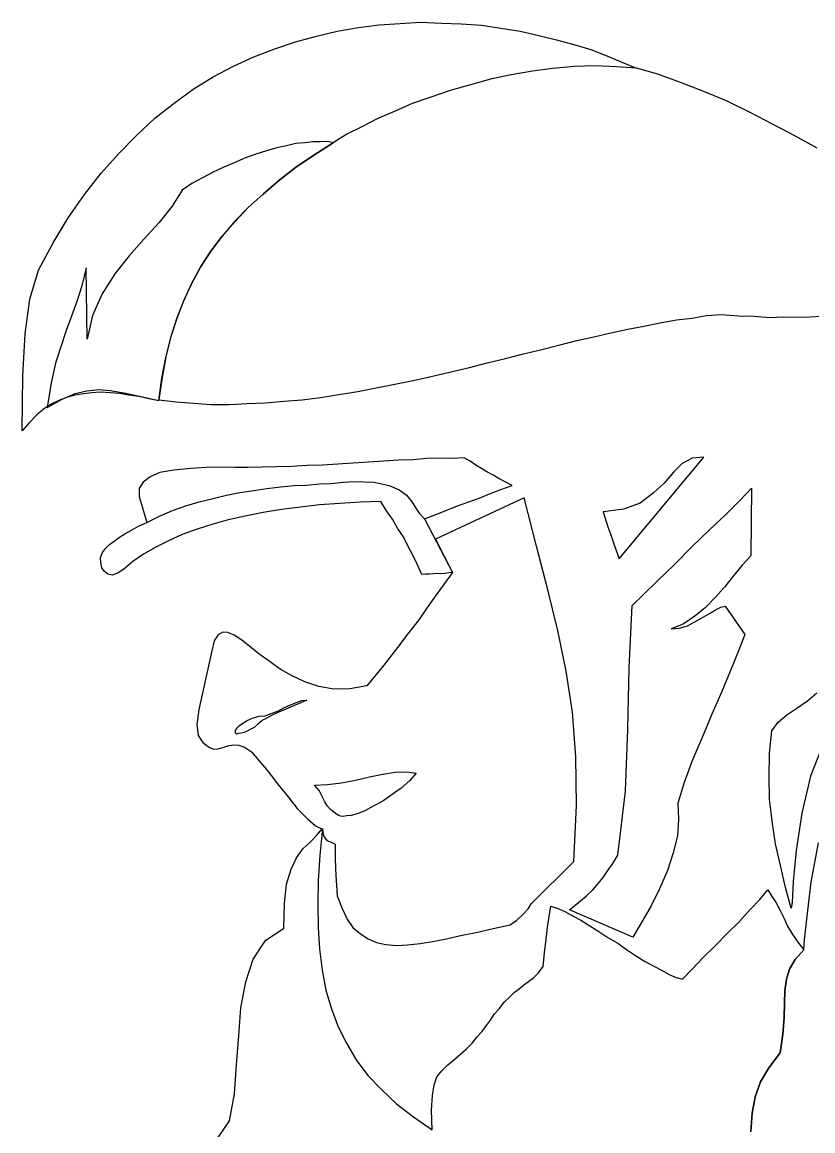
# Model space of a CAD drawing. Header units: millimetres. Extents: x 0 to 35, y -2 to 2.
# Drawn here: x 27.0711 to 27.3513, y 1.2494 to 1.6423 of the extents above; entities that cross this region are included whole.
import ezdxf

# ---------------------------------------------------------------- set-up
doc = ezdxf.new("R2010")
doc.units = ezdxf.units.MM
doc.layers.add('45-Biciklisti', color=7, linetype='Continuous')

# ---------------------------------------------------------------- blocks, each defined once
blk = doc.blocks.new('Cyclist 10 - Side view')
at = {"linetype": 'Continuous'}
for p, q in [((-0.79496, 1.6418), (-0.78772, 1.64227)), ((-0.78772, 1.64227), (-0.78027, 1.64197)), ((-0.82465, 1.63734), (-0.8173, 1.63911)), ((-0.8173, 1.63911), (-0.80975, 1.64034)), ((-0.80975, 1.64034), (-0.80246, 1.64133)), ((-0.80246, 1.64133), (-0.79496, 1.6418)), ((-0.78027, 1.64197), (-0.77334, 1.6417)), ((-0.77334, 1.6417), (-0.76617, 1.64116)), ((-0.76617, 1.64116), (-0.75929, 1.64013)), ((-0.75929, 1.64013), (-0.75242, 1.6391)), ((-0.75242, 1.6391), (-0.74585, 1.63757)), ((-0.83942, 1.63279), (-0.83201, 1.63532)), ((-0.83201, 1.63532), (-0.82465, 1.63734)), ((-0.74585, 1.63757), (-0.73952, 1.63606)), ((-0.73952, 1.63606), (-0.73347, 1.63431)), ((-0.84683, 1.63001), (-0.83942, 1.63279)), ((-0.73347, 1.63431), (-0.72743, 1.63257)), ((-0.72743, 1.63257), (-0.72167, 1.63033)), ((-0.86128, 1.62286), (-0.85403, 1.62669)), ((-0.85403, 1.62669), (-0.84683, 1.63001)), ((-0.73328, 1.62658), (-0.7408, 1.62586)), ((-0.73328, 1.62658), (-0.7408, 1.62586)), ((-0.7258, 1.62678), (-0.73328, 1.62658)), ((-0.7258, 1.62678), (-0.73328, 1.62658)), ((-0.71835, 1.62648), (-0.7258, 1.62678)), ((-0.71835, 1.62648), (-0.7258, 1.62678)), ((-0.72167, 1.63033), (-0.71643, 1.62813)), ((-0.71119, 1.62594), (-0.71835, 1.62648)), ((-0.71119, 1.62594), (-0.71835, 1.62648)), ((-0.71643, 1.62813), (-0.71119, 1.62594)), ((-0.8683, 1.6185), (-0.86128, 1.62286)), ((-0.75565, 1.62364), (-0.76298, 1.62212)), ((-0.75565, 1.62364), (-0.76298, 1.62212)), ((-0.7481, 1.62486), (-0.75565, 1.62364)), ((-0.7481, 1.62486), (-0.75565, 1.62364)), ((-0.7408, 1.62586), (-0.7481, 1.62486)), ((-0.7408, 1.62586), (-0.7481, 1.62486)), ((-0.70363, 1.62382), (-0.71119, 1.62594)), ((-0.69561, 1.6209), (-0.70363, 1.62382)), ((-0.77008, 1.62009), (-0.77719, 1.61805)), ((-0.77008, 1.62009), (-0.77719, 1.61805)), ((-0.76298, 1.62212), (-0.77008, 1.62009)), ((-0.76298, 1.62212), (-0.77008, 1.62009)), ((-0.68735, 1.6177), (-0.69561, 1.6209)), ((-0.87511, 1.6136), (-0.8683, 1.6185)), ((-0.78406, 1.61574), (-0.79067, 1.6134)), ((-0.78406, 1.61574), (-0.79067, 1.6134)), ((-0.77719, 1.61805), (-0.78406, 1.61574)), ((-0.77719, 1.61805), (-0.78406, 1.61574)), ((-0.67911, 1.61425), (-0.68735, 1.6177)), ((-0.88196, 1.6082), (-0.87511, 1.6136)), ((-0.79679, 1.61077), (-0.80291, 1.60815)), ((-0.79679, 1.61077), (-0.80291, 1.60815)), ((-0.79067, 1.6134), (-0.79679, 1.61077)), ((-0.79067, 1.6134), (-0.79679, 1.61077)), ((-0.67092, 1.61027), (-0.67911, 1.61425)), ((-0.88833, 1.60224), (-0.88196, 1.6082)), ((-0.80291, 1.60815), (-0.80853, 1.60523)), ((-0.80291, 1.60815), (-0.80853, 1.60523)), ((-0.66273, 1.60606), (-0.67092, 1.61027)), ((-0.80853, 1.60523), (-0.81389, 1.60254)), ((-0.80853, 1.60523), (-0.81389, 1.60254)), ((-0.65481, 1.60185), (-0.66273, 1.60606)), ((-0.89474, 1.59577), (-0.88833, 1.60224)), ((-0.83191, 1.59927), (-0.83531, 1.59849)), ((-0.82879, 1.59954), (-0.83191, 1.59927)), ((-0.82594, 1.59984), (-0.82879, 1.59954)), ((-0.82336, 1.59991), (-0.82594, 1.59984)), ((-0.81875, 1.59956), (-0.82552, 1.59518)), ((-0.82552, 1.59518), (-0.81875, 1.59956)), ((-0.82552, 1.59518), (-0.81875, 1.59956)), ((-0.82078, 1.59997), (-0.82336, 1.59991)), ((-0.81875, 1.59956), (-0.82078, 1.59997)), ((-0.81389, 1.60254), (-0.81875, 1.59956)), ((-0.81389, 1.60254), (-0.81875, 1.59956)), ((-0.64715, 1.59767), (-0.65481, 1.60185)), ((-0.90094, 1.58878), (-0.89474, 1.59577)), ((-0.8461, 1.59545), (-0.8498, 1.59418)), ((-0.84239, 1.59671), (-0.8461, 1.59545)), ((-0.83872, 1.59772), (-0.84239, 1.59671)), ((-0.83531, 1.59849), (-0.83872, 1.59772)), ((-0.82552, 1.59518), (-0.83203, 1.59078)), ((-0.83203, 1.59078), (-0.82552, 1.59518)), ((-0.83203, 1.59078), (-0.82552, 1.59518)), ((-0.85379, 1.59242), (-0.85752, 1.5909)), ((-0.8498, 1.59418), (-0.85379, 1.59242)), ((-0.90691, 1.58124), (-0.90094, 1.58878)), ((-0.86125, 1.58912), (-0.86501, 1.58709)), ((-0.85752, 1.5909), (-0.86125, 1.58912)), ((-0.83203, 1.59078), (-0.83805, 1.58608)), ((-0.83805, 1.58608), (-0.83203, 1.59078)), ((-0.83805, 1.58608), (-0.83203, 1.59078)), ((-0.86877, 1.58506), (-0.87229, 1.58274)), ((-0.86501, 1.58709), (-0.86877, 1.58506)), ((-0.83805, 1.58608), (-0.84355, 1.58135)), ((-0.84355, 1.58135), (-0.83805, 1.58608)), ((-0.84355, 1.58135), (-0.83805, 1.58608)), ((-0.91268, 1.57292), (-0.90691, 1.58124)), ((-0.87229, 1.58274), (-0.87581, 1.57709)), ((-0.84355, 1.58135), (-0.84881, 1.57659)), ((-0.84881, 1.57659), (-0.84355, 1.58135)), ((-0.84881, 1.57659), (-0.84355, 1.58135)), ((-0.87581, 1.57709), (-0.88037, 1.57125)), ((-0.85357, 1.57155), (-0.84881, 1.57659)), ((-0.85357, 1.57155), (-0.84881, 1.57659)), ((-0.84881, 1.57659), (-0.85355, 1.5718)), ((-0.91799, 1.56405), (-0.91268, 1.57292)), ((-0.85355, 1.5718), (-0.85807, 1.56648)), ((-0.85807, 1.56648), (-0.85357, 1.57155)), ((-0.85807, 1.56648), (-0.85357, 1.57155)), ((-0.88037, 1.57125), (-0.8857, 1.56547)), ((-0.9231, 1.5544), (-0.91799, 1.56405)), ((-0.8857, 1.56547), (-0.89104, 1.55944)), ((-0.85807, 1.56648), (-0.86208, 1.56112)), ((-0.86208, 1.56112), (-0.85807, 1.56648)), ((-0.86208, 1.56112), (-0.85807, 1.56648)), ((-0.86208, 1.56112), (-0.86558, 1.55572)), ((-0.86558, 1.55572), (-0.86208, 1.56112)), ((-0.86558, 1.55572), (-0.86208, 1.56112)), ((-0.89104, 1.55944), (-0.89616, 1.55313)), ((-0.92619, 1.54407), (-0.9231, 1.5544)), ((-0.9063, 1.55518), (-0.90781, 1.54886)), ((-0.90589, 1.52992), (-0.9063, 1.55518)), ((-0.89616, 1.55313), (-0.90056, 1.546)), ((-0.86558, 1.55572), (-0.86886, 1.54978)), ((-0.86886, 1.54978), (-0.86558, 1.55572)), ((-0.86886, 1.54978), (-0.86558, 1.55572)), ((-0.90781, 1.54886), (-0.90952, 1.54333)), ((-0.87165, 1.54356), (-0.86886, 1.54978)), ((-0.87165, 1.54356), (-0.86886, 1.54978)), ((-0.86886, 1.54978), (-0.87163, 1.54381)), ((-0.92789, 1.53185), (-0.92619, 1.54407)), ((-0.90056, 1.546), (-0.90397, 1.53828)), ((-0.90952, 1.54333), (-0.91145, 1.53807)), ((-0.87163, 1.54381), (-0.87418, 1.53732)), ((-0.87418, 1.53732), (-0.87165, 1.54356)), ((-0.87418, 1.53732), (-0.87165, 1.54356)), ((-0.91145, 1.53807), (-0.91338, 1.53306)), ((-0.90397, 1.53828), (-0.90589, 1.52992)), ((-0.87623, 1.53052), (-0.87418, 1.53732)), ((-0.87623, 1.53052), (-0.87418, 1.53732)), ((-0.87418, 1.53732), (-0.87621, 1.53077)), ((-0.70281, 1.5357), (-0.69707, 1.53681)), ((-0.69707, 1.53681), (-0.69161, 1.53743)), ((-0.69161, 1.53743), (-0.68639, 1.53832)), ((-0.68639, 1.53832), (-0.68122, 1.5387)), ((-0.68122, 1.5387), (-0.67507, 1.53824)), ((-0.67507, 1.53824), (-0.66942, 1.53807)), ((-0.66942, 1.53807), (-0.66404, 1.53767)), ((-0.66404, 1.53767), (-0.65913, 1.5378)), ((-0.65913, 1.5378), (-0.65426, 1.5377)), ((-0.65426, 1.5377), (-0.64987, 1.53788)), ((-0.64987, 1.53788), (-0.64547, 1.53807)), ((-0.91338, 1.53306), (-0.91509, 1.52753)), ((-0.72033, 1.53213), (-0.71431, 1.53348)), ((-0.71431, 1.53348), (-0.70856, 1.53458)), ((-0.70856, 1.53458), (-0.70281, 1.5357)), ((-0.92875, 1.51698), (-0.92789, 1.53185)), ((-0.87806, 1.52344), (-0.87623, 1.53052)), ((-0.87806, 1.52344), (-0.87623, 1.53052)), ((-0.87621, 1.53077), (-0.87804, 1.5237)), ((-0.73868, 1.52785), (-0.73238, 1.52943)), ((-0.73238, 1.52943), (-0.72636, 1.53078)), ((-0.72636, 1.53078), (-0.72033, 1.53213)), ((-0.91509, 1.52753), (-0.91708, 1.52149)), ((-0.75758, 1.5231), (-0.75128, 1.52469)), ((-0.75128, 1.52469), (-0.74472, 1.52625)), ((-0.74472, 1.52625), (-0.73868, 1.52785)), ((-0.91708, 1.52149), (-0.91865, 1.51441)), ((-0.87939, 1.51607), (-0.87806, 1.52344)), ((-0.87939, 1.51607), (-0.87806, 1.52344)), ((-0.87804, 1.5237), (-0.87937, 1.51634)), ((-0.77044, 1.51995), (-0.76414, 1.52154)), ((-0.76414, 1.52154), (-0.75758, 1.5231)), ((-0.92894, 1.49742), (-0.92875, 1.51698)), ((-0.79036, 1.51528), (-0.78354, 1.51682)), ((-0.78354, 1.51682), (-0.77699, 1.51838)), ((-0.77699, 1.51838), (-0.77044, 1.51995)), ((-0.91865, 1.51441), (-0.92008, 1.50576)), ((-0.88049, 1.50818), (-0.87939, 1.51607)), ((-0.88049, 1.50818), (-0.87939, 1.51607)), ((-0.87937, 1.51634), (-0.88048, 1.50843)), ((-0.80996, 1.51135), (-0.80343, 1.51266)), ((-0.80343, 1.51266), (-0.79689, 1.51397)), ((-0.79689, 1.51397), (-0.79036, 1.51528)), ((-0.92008, 1.50576), (-0.91471, 1.5087)), ((-0.91471, 1.5087), (-0.91577, 1.50827)), ((-0.91471, 1.5087), (-0.91018, 1.51068)), ((-0.91471, 1.5087), (-0.91311, 1.50936)), ((-0.91311, 1.50936), (-0.91022, 1.51016)), ((-0.91022, 1.51016), (-0.90709, 1.51071)), ((-0.91018, 1.51068), (-0.90598, 1.51165)), ((-0.90709, 1.51071), (-0.90423, 1.511)), ((-0.90598, 1.51165), (-0.90183, 1.5121)), ((-0.90423, 1.511), (-0.90113, 1.51128)), ((-0.90183, 1.5121), (-0.89773, 1.51179)), ((-0.90113, 1.51128), (-0.89779, 1.51103)), ((-0.89779, 1.51103), (-0.89447, 1.51078)), ((-0.89773, 1.51179), (-0.8929, 1.51092)), ((-0.89447, 1.51078), (-0.89116, 1.51027)), ((-0.8929, 1.51092), (-0.88733, 1.50972)), ((-0.89116, 1.51027), (-0.88759, 1.50974)), ((-0.88759, 1.50974), (-0.88404, 1.50897)), ((-0.88733, 1.50972), (-0.88049, 1.50818)), ((-0.88404, 1.50897), (-0.88049, 1.50818)), ((-0.82976, 1.50846), (-0.82325, 1.50926)), ((-0.82325, 1.50926), (-0.81674, 1.51032)), ((-0.81674, 1.51032), (-0.80996, 1.51135)), ((-0.92141, 1.50509), (-0.9239, 1.50296)), ((-0.92006, 1.50601), (-0.92141, 1.50509)), ((-0.9187, 1.50694), (-0.92006, 1.50601)), ((-0.91577, 1.50827), (-0.9187, 1.50694)), ((-0.88048, 1.50843), (-0.87436, 1.50772)), ((-0.87436, 1.50772), (-0.86821, 1.50725)), ((-0.86821, 1.50725), (-0.86207, 1.50679)), ((-0.86207, 1.50679), (-0.85563, 1.50682)), ((-0.85563, 1.50682), (-0.84916, 1.5071)), ((-0.84916, 1.5071), (-0.84271, 1.50739)), ((-0.84271, 1.50739), (-0.83623, 1.50793)), ((-0.83623, 1.50793), (-0.82976, 1.50846)), ((-0.9239, 1.50296), (-0.92642, 1.50032)), ((-0.92642, 1.50032), (-0.92894, 1.49742)), ((-0.82791, 1.48515), (-0.83334, 1.48479)), ((-0.82249, 1.48526), (-0.82791, 1.48515)), ((-0.81706, 1.48562), (-0.82249, 1.48526)), ((-0.81162, 1.48599), (-0.81706, 1.48562)), ((-0.80618, 1.48635), (-0.81162, 1.48599)), ((-0.80076, 1.48671), (-0.80618, 1.48635)), ((-0.79558, 1.48709), (-0.80076, 1.48671)), ((-0.79041, 1.48721), (-0.79558, 1.48709)), ((-0.7855, 1.48761), (-0.79041, 1.48721)), ((-0.78084, 1.48778), (-0.7855, 1.48761)), ((-0.77647, 1.48771), (-0.78084, 1.48778)), ((-0.77234, 1.4879), (-0.77647, 1.48771)), ((-0.77011, 1.48671), (-0.77234, 1.4879)), ((-0.76816, 1.48528), (-0.77011, 1.48671)), ((-0.76619, 1.48409), (-0.76816, 1.48528)), ((-0.71737, 1.45208), (-0.68734, 1.48818)), ((-0.69498, 1.48593), (-0.69805, 1.48281)), ((-0.6915, 1.48773), (-0.69498, 1.48593)), ((-0.68734, 1.48818), (-0.6915, 1.48773)), ((-0.88357, 1.48112), (-0.88603, 1.47924)), ((-0.88011, 1.48266), (-0.88357, 1.48112)), ((-0.87515, 1.48357), (-0.88011, 1.48266)), ((-0.86918, 1.48415), (-0.87515, 1.48357)), ((-0.86194, 1.48463), (-0.86918, 1.48415)), ((-0.85344, 1.4845), (-0.86194, 1.48463)), ((-0.84882, 1.48442), (-0.85344, 1.4845)), ((-0.84391, 1.48455), (-0.84882, 1.48442)), ((-0.83876, 1.48468), (-0.84391, 1.48455)), ((-0.83334, 1.48479), (-0.83876, 1.48468)), ((-0.76422, 1.48291), (-0.76619, 1.48409)), ((-0.76199, 1.48172), (-0.76422, 1.48291)), ((-0.76002, 1.48054), (-0.76199, 1.48172)), ((-0.69805, 1.48281), (-0.70144, 1.47895)), ((-0.88603, 1.47924), (-0.88749, 1.47703)), ((-0.84218, 1.47697), (-0.83723, 1.47762)), ((-0.84218, 1.47697), (-0.83723, 1.47762)), ((-0.83723, 1.47762), (-0.83256, 1.47803)), ((-0.83723, 1.47762), (-0.83256, 1.47803)), ((-0.83256, 1.47803), (-0.82817, 1.47822)), ((-0.83256, 1.47803), (-0.82817, 1.47822)), ((-0.82817, 1.47822), (-0.82351, 1.47865)), ((-0.82817, 1.47822), (-0.82351, 1.47865)), ((-0.82351, 1.47865), (-0.81937, 1.47884)), ((-0.82351, 1.47865), (-0.81937, 1.47884)), ((-0.81937, 1.47884), (-0.81522, 1.47931)), ((-0.81937, 1.47884), (-0.81522, 1.47931)), ((-0.81522, 1.47931), (-0.81108, 1.4795)), ((-0.81522, 1.47931), (-0.81108, 1.4795)), ((-0.81108, 1.4795), (-0.80415, 1.47924)), ((-0.81108, 1.4795), (-0.80415, 1.47924)), ((-0.80415, 1.47924), (-0.79883, 1.47807)), ((-0.80415, 1.47924), (-0.79883, 1.47807)), ((-0.79883, 1.47807), (-0.79534, 1.47652)), ((-0.79883, 1.47807), (-0.79534, 1.47652)), ((-0.7578, 1.47935), (-0.76002, 1.48054)), ((-0.75929, 1.47662), (-0.75531, 1.47813)), ((-0.75531, 1.47813), (-0.7578, 1.47935)), ((-0.70144, 1.47895), (-0.7053, 1.47538)), ((-0.88749, 1.47703), (-0.88744, 1.4742)), ((-0.88744, 1.4742), (-0.88479, 1.46498)), ((-0.86621, 1.47234), (-0.86124, 1.47351)), ((-0.86621, 1.47234), (-0.86124, 1.47351)), ((-0.86124, 1.47351), (-0.85651, 1.47469)), ((-0.86124, 1.47351), (-0.85651, 1.47469)), ((-0.85651, 1.47469), (-0.8518, 1.47563)), ((-0.85651, 1.47469), (-0.8518, 1.47563)), ((-0.8518, 1.47563), (-0.84686, 1.47629)), ((-0.8518, 1.47563), (-0.84686, 1.47629)), ((-0.84686, 1.47629), (-0.84218, 1.47697)), ((-0.84686, 1.47629), (-0.84218, 1.47697)), ((-0.79534, 1.47652), (-0.7929, 1.47478)), ((-0.79534, 1.47652), (-0.7929, 1.47478)), ((-0.7929, 1.47478), (-0.79101, 1.47258)), ((-0.7929, 1.47478), (-0.79101, 1.47258)), ((-0.75101, 1.47368), (-0.7825, 1.45906)), ((-0.77068, 1.47234), (-0.76698, 1.4736)), ((-0.76698, 1.4736), (-0.76327, 1.47512)), ((-0.76327, 1.47512), (-0.75929, 1.47662)), ((-0.74664, 1.45662), (-0.75101, 1.47368)), ((-0.7053, 1.47538), (-0.70995, 1.47186)), ((-0.67433, 1.47304), (-0.67042, 1.47711)), ((-0.67042, 1.47711), (-0.67068, 1.45319)), ((-0.87572, 1.46919), (-0.87096, 1.47089)), ((-0.87572, 1.46919), (-0.87096, 1.47089)), ((-0.87096, 1.47089), (-0.86621, 1.47234)), ((-0.87096, 1.47089), (-0.86621, 1.47234)), ((-0.83707, 1.46963), (-0.84358, 1.46857)), ((-0.83031, 1.4704), (-0.83707, 1.46963)), ((-0.82355, 1.47118), (-0.83031, 1.4704)), ((-0.81631, 1.47166), (-0.82355, 1.47118)), ((-0.80906, 1.47214), (-0.81631, 1.47166)), ((-0.80184, 1.47237), (-0.80906, 1.47214)), ((-0.79976, 1.46912), (-0.80184, 1.47237)), ((-0.79101, 1.47258), (-0.78962, 1.47041)), ((-0.79101, 1.47258), (-0.78962, 1.47041)), ((-0.78962, 1.47041), (-0.78825, 1.46825)), ((-0.78962, 1.47041), (-0.78825, 1.46825)), ((-0.77838, 1.46931), (-0.77466, 1.47083)), ((-0.77466, 1.47083), (-0.77068, 1.47234)), ((-0.71577, 1.46973), (-0.72306, 1.46874)), ((-0.70995, 1.47186), (-0.71577, 1.46973)), ((-0.67934, 1.46801), (-0.67433, 1.47304)), ((-0.88479, 1.46498), (-0.88025, 1.46721)), ((-0.88479, 1.46498), (-0.88025, 1.46721)), ((-0.88025, 1.46721), (-0.87572, 1.46919)), ((-0.88025, 1.46721), (-0.87572, 1.46919)), ((-0.85588, 1.46589), (-0.86167, 1.46427)), ((-0.84986, 1.46724), (-0.85588, 1.46589)), ((-0.84358, 1.46857), (-0.84986, 1.46724)), ((-0.79767, 1.46614), (-0.79976, 1.46912)), ((-0.79586, 1.46291), (-0.79767, 1.46614)), ((-0.78825, 1.46825), (-0.78633, 1.4663)), ((-0.78825, 1.46825), (-0.78633, 1.4663)), ((-0.78633, 1.4663), (-0.78235, 1.46781)), ((-0.78633, 1.4663), (-0.77643, 1.44727)), ((-0.78235, 1.46781), (-0.77838, 1.46931)), ((-0.72306, 1.46874), (-0.7214, 1.46347)), ((-0.68544, 1.46229), (-0.67934, 1.46801)), ((-0.89256, 1.46094), (-0.89014, 1.4623)), ((-0.89014, 1.4623), (-0.88773, 1.46367)), ((-0.88773, 1.46367), (-0.88479, 1.46498)), ((-0.86694, 1.46261), (-0.87224, 1.46069)), ((-0.86167, 1.46427), (-0.86694, 1.46261)), ((-0.79376, 1.45991), (-0.79586, 1.46291)), ((-0.7214, 1.46347), (-0.72034, 1.46055)), ((-0.69155, 1.45632), (-0.68544, 1.46229)), ((-0.89799, 1.45723), (-0.89636, 1.4584)), ((-0.89636, 1.4584), (-0.89446, 1.4598)), ((-0.89446, 1.4598), (-0.89256, 1.46094)), ((-0.87704, 1.45848), (-0.88159, 1.45625)), ((-0.87224, 1.46069), (-0.87704, 1.45848)), ((-0.79221, 1.4567), (-0.79376, 1.45991)), ((-0.7825, 1.45906), (-0.77643, 1.44727)), ((-0.72034, 1.46055), (-0.71929, 1.45738)), ((-0.90118, 1.45258), (-0.90053, 1.45434)), ((-0.90053, 1.45434), (-0.89939, 1.45579)), ((-0.89939, 1.45579), (-0.89799, 1.45723)), ((-0.88589, 1.45374), (-0.88969, 1.4512)), ((-0.88159, 1.45625), (-0.88589, 1.45374)), ((-0.79041, 1.45322), (-0.79221, 1.4567)), ((-0.74266, 1.44112), (-0.74664, 1.45662)), ((-0.71929, 1.45738), (-0.71737, 1.45208)), ((-0.69769, 1.45008), (-0.69155, 1.45632)), ((-0.90105, 1.45077), (-0.90118, 1.45258)), ((-0.90068, 1.44894), (-0.90105, 1.45077)), ((-0.88969, 1.4512), (-0.893, 1.44836)), ((-0.78884, 1.45002), (-0.79041, 1.45322)), ((-0.78731, 1.44656), (-0.78884, 1.45002)), ((-0.70379, 1.44436), (-0.69769, 1.45008)), ((-0.67376, 1.44982), (-0.67689, 1.44594)), ((-0.67068, 1.45319), (-0.67376, 1.44982)), ((-0.89976, 1.44758), (-0.90068, 1.44894)), ((-0.89853, 1.44672), (-0.89976, 1.44758)), ((-0.89701, 1.44634), (-0.89853, 1.44672)), ((-0.89516, 1.44697), (-0.89701, 1.44634)), ((-0.893, 1.44836), (-0.89516, 1.44697)), ((-0.78601, 1.44671), (-0.78731, 1.44656)), ((-0.78472, 1.44661), (-0.78601, 1.44671)), ((-0.78317, 1.44676), (-0.78472, 1.44661)), ((-0.78187, 1.44691), (-0.78317, 1.44676)), ((-0.78059, 1.44682), (-0.78187, 1.44691)), ((-0.77903, 1.44695), (-0.78059, 1.44682)), ((-0.77643, 1.44727), (-0.7796, 1.44288)), ((-0.77773, 1.44712), (-0.77903, 1.44695)), ((-0.77643, 1.44727), (-0.77773, 1.44712)), ((-0.67689, 1.44594), (-0.68001, 1.44206)), ((-0.7796, 1.44288), (-0.78247, 1.43898)), ((-0.70881, 1.43934), (-0.70379, 1.44436)), ((-0.68001, 1.44206), (-0.68338, 1.43844)), ((-0.78247, 1.43898), (-0.78536, 1.43482)), ((-0.73911, 1.42669), (-0.74266, 1.44112)), ((-0.71269, 1.43551), (-0.70881, 1.43934)), ((-0.68338, 1.43844), (-0.68674, 1.43483)), ((-0.78536, 1.43482), (-0.78825, 1.43066)), ((-0.71385, 1.41345), (-0.71269, 1.43551)), ((-0.68674, 1.43483), (-0.69058, 1.43178)), ((-0.68536, 1.43267), (-0.68319, 1.43405)), ((-0.68319, 1.43405), (-0.68132, 1.43494)), ((-0.68132, 1.43494), (-0.67975, 1.43534)), ((-0.67975, 1.43534), (-0.67279, 1.42529)), ((-0.78825, 1.43066), (-0.79194, 1.42605)), ((-0.69058, 1.43178), (-0.69465, 1.429)), ((-0.69047, 1.42972), (-0.68778, 1.43131)), ((-0.68778, 1.43131), (-0.68536, 1.43267)), ((-0.85785, 1.42613), (-0.85947, 1.42522)), ((-0.85607, 1.426), (-0.85785, 1.42613)), ((-0.73608, 1.4123), (-0.73911, 1.42669)), ((-0.69465, 1.429), (-0.6989, 1.42726)), ((-0.6989, 1.42726), (-0.69605, 1.42755)), ((-0.69605, 1.42755), (-0.69315, 1.42837)), ((-0.69315, 1.42837), (-0.69047, 1.42972)), ((-0.86093, 1.42301), (-0.86171, 1.41947)), ((-0.85947, 1.42522), (-0.86093, 1.42301)), ((-0.85382, 1.42506), (-0.85607, 1.426)), ((-0.85111, 1.42331), (-0.85382, 1.42506)), ((-0.8482, 1.42103), (-0.85111, 1.42331)), ((-0.79194, 1.42605), (-0.79595, 1.42069)), ((-0.67279, 1.42529), (-0.67503, 1.41953)), ((-0.86171, 1.41947), (-0.86637, 1.39871)), ((-0.84505, 1.41847), (-0.8482, 1.42103)), ((-0.84138, 1.41587), (-0.84505, 1.41847)), ((-0.79595, 1.42069), (-0.80081, 1.41436)), ((-0.67503, 1.41953), (-0.67787, 1.41254)), ((-0.83747, 1.413), (-0.84138, 1.41587)), ((-0.80081, 1.41436), (-0.80677, 1.40709)), ((-0.83327, 1.41063), (-0.83747, 1.413)), ((-0.82881, 1.40849), (-0.83327, 1.41063)), ((-0.73384, 1.39771), (-0.73608, 1.4123)), ((-0.71422, 1.39159), (-0.71385, 1.41345)), ((-0.67787, 1.41254), (-0.68101, 1.40505)), ((-0.82378, 1.40682), (-0.82881, 1.40849)), ((-0.81844, 1.4059), (-0.82378, 1.40682)), ((-0.80677, 1.40709), (-0.81277, 1.40599)), ((-0.81277, 1.40599), (-0.81844, 1.4059)), ((-0.68101, 1.40505), (-0.68445, 1.39707)), ((-0.65062, 1.40173), (-0.64732, 1.40457)), ((-0.86637, 1.39871), (-0.86703, 1.39335)), ((-0.83572, 1.39871), (-0.83838, 1.39763)), ((-0.83834, 1.39814), (-0.8362, 1.39927)), ((-0.8362, 1.39927), (-0.8338, 1.40037)), ((-0.83279, 1.40003), (-0.83572, 1.39871)), ((-0.8338, 1.40037), (-0.83167, 1.40124)), ((-0.83013, 1.40112), (-0.83279, 1.40003)), ((-0.83167, 1.40124), (-0.82982, 1.40188)), ((-0.82801, 1.40199), (-0.83013, 1.40112)), ((-0.82982, 1.40188), (-0.82801, 1.40199)), ((-0.65794, 1.39687), (-0.65441, 1.39918)), ((-0.65441, 1.39918), (-0.65062, 1.40173)), ((-0.85076, 1.39392), (-0.84915, 1.39483)), ((-0.84915, 1.39483), (-0.84703, 1.39571)), ((-0.84703, 1.39571), (-0.84491, 1.39632)), ((-0.84401, 1.3947), (-0.84539, 1.39352)), ((-0.84491, 1.39632), (-0.84285, 1.39642)), ((-0.84373, 1.39494), (-0.84401, 1.3947)), ((-0.84268, 1.39538), (-0.84373, 1.39494)), ((-0.84285, 1.39642), (-0.84073, 1.39729)), ((-0.84078, 1.39652), (-0.84268, 1.39538)), ((-0.83838, 1.39763), (-0.84078, 1.39652)), ((-0.84073, 1.39729), (-0.83834, 1.39814)), ((-0.73271, 1.38191), (-0.73384, 1.39771)), ((-0.68445, 1.39707), (-0.6879, 1.38884)), ((-0.66097, 1.39427), (-0.65794, 1.39687)), ((-0.86703, 1.39335), (-0.86655, 1.38945)), ((-0.85334, 1.39052), (-0.85328, 1.39128)), ((-0.85328, 1.39128), (-0.85269, 1.39226)), ((-0.85269, 1.39226), (-0.85186, 1.39298)), ((-0.85186, 1.39298), (-0.85076, 1.39392)), ((-0.84918, 1.39098), (-0.85025, 1.39054)), ((-0.8481, 1.39166), (-0.84918, 1.39098)), ((-0.84677, 1.39233), (-0.8481, 1.39166)), ((-0.84539, 1.39352), (-0.84677, 1.39233)), ((-0.71508, 1.36977), (-0.71422, 1.39159)), ((-0.66412, 1.38318), (-0.66326, 1.39109)), ((-0.66326, 1.39109), (-0.66097, 1.39427)), ((-0.86655, 1.38945), (-0.86493, 1.38702)), ((-0.86493, 1.38702), (-0.86249, 1.38528)), ((-0.85312, 1.38999), (-0.85334, 1.39052)), ((-0.85233, 1.39018), (-0.85312, 1.38999)), ((-0.85129, 1.39036), (-0.85233, 1.39018)), ((-0.85025, 1.39054), (-0.85129, 1.39036)), ((-0.6879, 1.38884), (-0.69134, 1.38086)), ((-0.64477, 1.38712), (-0.64954, 1.37513)), ((-0.86249, 1.38528), (-0.86099, 1.38465)), ((-0.86099, 1.38465), (-0.85943, 1.3848)), ((-0.85943, 1.3848), (-0.85786, 1.3852)), ((-0.85786, 1.3852), (-0.85601, 1.38583)), ((-0.85601, 1.38583), (-0.85418, 1.38621)), ((-0.85418, 1.38621), (-0.85212, 1.38605)), ((-0.85212, 1.38605), (-0.85012, 1.38538)), ((-0.85012, 1.38538), (-0.84768, 1.38365)), ((-0.84768, 1.38365), (-0.84508, 1.38062)), ((-0.66423, 1.37495), (-0.66412, 1.38318)), ((-0.84508, 1.38062), (-0.84176, 1.37677)), ((-0.73246, 1.36465), (-0.73271, 1.38191)), ((-0.69134, 1.38086), (-0.69426, 1.37284)), ((-0.84176, 1.37677), (-0.83848, 1.3724)), ((-0.80585, 1.37482), (-0.80115, 1.37576)), ((-0.80115, 1.37576), (-0.79672, 1.37645)), ((-0.79672, 1.37645), (-0.79259, 1.37666)), ((-0.79259, 1.37666), (-0.78928, 1.37615)), ((-0.78928, 1.37615), (-0.79154, 1.37349)), ((-0.64954, 1.37513), (-0.65259, 1.36196)), ((-0.83848, 1.3724), (-0.83472, 1.36774)), ((-0.82539, 1.37192), (-0.82074, 1.37209)), ((-0.82373, 1.36999), (-0.82539, 1.37192)), ((-0.82074, 1.37209), (-0.8158, 1.37275)), ((-0.8158, 1.37275), (-0.81083, 1.37366)), ((-0.81083, 1.37366), (-0.80585, 1.37482)), ((-0.79154, 1.37349), (-0.79457, 1.37088)), ((-0.69426, 1.37284), (-0.69661, 1.36555)), ((-0.66406, 1.36695), (-0.66423, 1.37495)), ((-0.83472, 1.36774), (-0.83142, 1.36362)), ((-0.8226, 1.36785), (-0.82373, 1.36999)), ((-0.82172, 1.36598), (-0.8226, 1.36785)), ((-0.79783, 1.36855), (-0.8011, 1.36623)), ((-0.79457, 1.37088), (-0.79783, 1.36855)), ((-0.71783, 1.34707), (-0.71508, 1.36977)), ((-0.83142, 1.36362), (-0.82784, 1.36001)), ((-0.82079, 1.36462), (-0.82172, 1.36598)), ((-0.81961, 1.36325), (-0.82079, 1.36462)), ((-0.80458, 1.36443), (-0.80754, 1.36285)), ((-0.8011, 1.36623), (-0.80458, 1.36443)), ((-0.73345, 1.34489), (-0.73246, 1.36465)), ((-0.69661, 1.36555), (-0.69627, 1.35986)), ((-0.6631, 1.35916), (-0.66406, 1.36695)), ((-0.82784, 1.36001), (-0.82494, 1.35747)), ((-0.81864, 1.3624), (-0.81961, 1.36325)), ((-0.81791, 1.36183), (-0.81864, 1.3624)), ((-0.81692, 1.36124), (-0.81791, 1.36183)), ((-0.81617, 1.36093), (-0.81692, 1.36124)), ((-0.81516, 1.36085), (-0.81617, 1.36093)), ((-0.81386, 1.36101), (-0.81516, 1.36085)), ((-0.8123, 1.36115), (-0.81386, 1.36101)), ((-0.81019, 1.36176), (-0.8123, 1.36115)), ((-0.80754, 1.36285), (-0.81019, 1.36176)), ((-0.69627, 1.35986), (-0.69671, 1.35396)), ((-0.65259, 1.36196), (-0.65463, 1.34873)), ((-0.82494, 1.35747), (-0.82245, 1.35626)), ((-0.82467, 1.3541), (-0.82244, 1.35651)), ((-0.82244, 1.35651), (-0.8234, 1.34706)), ((-0.82245, 1.35626), (-0.82212, 1.35391)), ((-0.66191, 1.35108), (-0.6631, 1.35916)), ((-0.82941, 1.34931), (-0.82691, 1.3517)), ((-0.82691, 1.3517), (-0.82467, 1.3541)), ((-0.82212, 1.35391), (-0.82095, 1.35228)), ((-0.82095, 1.35228), (-0.81945, 1.35165)), ((-0.81945, 1.35165), (-0.81796, 1.35102)), ((-0.69671, 1.35396), (-0.6982, 1.34789)), ((-0.64929, 1.33751), (-0.64669, 1.35147)), ((-0.83171, 1.34614), (-0.82941, 1.34931)), ((-0.81796, 1.35102), (-0.81806, 1.34614)), ((-0.6982, 1.34789), (-0.70022, 1.34161)), ((-0.66017, 1.34348), (-0.66191, 1.35108)), ((-0.65463, 1.34873), (-0.65571, 1.33773)), ((-0.83356, 1.34216), (-0.83171, 1.34614)), ((-0.8234, 1.34706), (-0.82408, 1.3381)), ((-0.81806, 1.34614), (-0.81785, 1.34226)), ((-0.74849, 1.32982), (-0.73345, 1.34489)), ((-0.72133, 1.34167), (-0.7196, 1.34411)), ((-0.7196, 1.34411), (-0.71783, 1.34707)), ((-0.83525, 1.33687), (-0.83356, 1.34216)), ((-0.81785, 1.34226), (-0.81764, 1.33812)), ((-0.72306, 1.33922), (-0.72133, 1.34167)), ((-0.70022, 1.34161), (-0.70303, 1.33513)), ((-0.65844, 1.33563), (-0.66017, 1.34348)), ((-0.83602, 1.32998), (-0.83525, 1.33687)), ((-0.82408, 1.3381), (-0.8242, 1.32961)), ((-0.81764, 1.33812), (-0.81728, 1.33269)), ((-0.72674, 1.33486), (-0.72477, 1.33703)), ((-0.72477, 1.33703), (-0.72306, 1.33922)), ((-0.65571, 1.33773), (-0.65602, 1.33029)), ((-0.65071, 1.32551), (-0.64929, 1.33751)), ((-0.81728, 1.33269), (-0.81556, 1.32818)), ((-0.73171, 1.33034), (-0.72896, 1.33272)), ((-0.72896, 1.33272), (-0.72674, 1.33486)), ((-0.70303, 1.33513), (-0.70605, 1.32918)), ((-0.66752, 1.33142), (-0.66469, 1.33481)), ((-0.66469, 1.33481), (-0.6633, 1.33264)), ((-0.6633, 1.33264), (-0.66169, 1.33021)), ((-0.65643, 1.32826), (-0.65844, 1.33563)), ((-0.83617, 1.32124), (-0.83602, 1.32998)), ((-0.8242, 1.32961), (-0.82406, 1.32136)), ((-0.81556, 1.32818), (-0.81378, 1.32444)), ((-0.75134, 1.32616), (-0.74965, 1.3281)), ((-0.74965, 1.3281), (-0.74849, 1.32982)), ((-0.74261, 1.32241), (-0.7416, 1.32903)), ((-0.7416, 1.32903), (-0.73933, 1.32834)), ((-0.73933, 1.32834), (-0.73659, 1.32711)), ((-0.735, 1.32776), (-0.73171, 1.33034)), ((-0.70605, 1.32918), (-0.70932, 1.3235)), ((-0.67088, 1.32781), (-0.66752, 1.33142)), ((-0.66169, 1.33021), (-0.66034, 1.32753)), ((-0.65602, 1.33029), (-0.65643, 1.32826)), ((-0.81378, 1.32444), (-0.81169, 1.32146)), ((-0.756, 1.3224), (-0.75356, 1.32402)), ((-0.75356, 1.32402), (-0.75134, 1.32616)), ((-0.73659, 1.32711), (-0.73387, 1.32562)), ((-0.71255, 1.31808), (-0.735, 1.32776)), ((-0.73387, 1.32562), (-0.7309, 1.32411)), ((-0.7309, 1.32411), (-0.72771, 1.32206)), ((-0.67482, 1.32347), (-0.67088, 1.32781)), ((-0.66034, 1.32753), (-0.659, 1.32485)), ((-0.659, 1.32485), (-0.65768, 1.32192)), ((-0.65161, 1.31709), (-0.65071, 1.32551)), ((-0.84268, 1.31684), (-0.83617, 1.32124)), ((-0.82406, 1.32136), (-0.82359, 1.31385)), ((-0.81169, 1.32146), (-0.80903, 1.31919)), ((-0.76805, 1.3197), (-0.76202, 1.32105)), ((-0.76202, 1.32105), (-0.756, 1.3224)), ((-0.74326, 1.31731), (-0.74261, 1.32241)), ((-0.72771, 1.32206), (-0.72451, 1.32002)), ((-0.70932, 1.3235), (-0.71255, 1.31808)), ((-0.67898, 1.31941), (-0.67482, 1.32347)), ((-0.65768, 1.32192), (-0.65607, 1.31923)), ((-0.84704, 1.31021), (-0.84268, 1.31684)), ((-0.80903, 1.31919), (-0.80633, 1.31744)), ((-0.80633, 1.31744), (-0.80333, 1.31618)), ((-0.80333, 1.31618), (-0.80004, 1.31542)), ((-0.78792, 1.31579), (-0.78349, 1.31649)), ((-0.78349, 1.31649), (-0.77852, 1.3174)), ((-0.77852, 1.3174), (-0.77354, 1.31857)), ((-0.77354, 1.31857), (-0.76805, 1.3197)), ((-0.74387, 1.31246), (-0.74326, 1.31731)), ((-0.72451, 1.32002), (-0.72132, 1.31797)), ((-0.72132, 1.31797), (-0.71787, 1.31591)), ((-0.68344, 1.31486), (-0.67898, 1.31941)), ((-0.65607, 1.31923), (-0.65399, 1.31623)), ((-0.65399, 1.31623), (-0.65188, 1.3135)), ((-0.65188, 1.3135), (-0.65161, 1.31709)), ((-0.82359, 1.31385), (-0.82262, 1.30631)), ((-0.80004, 1.31542), (-0.7962, 1.31513)), ((-0.7962, 1.31513), (-0.79233, 1.31535)), ((-0.79233, 1.31535), (-0.78792, 1.31579)), ((-0.74424, 1.30761), (-0.74387, 1.31246)), ((-0.71787, 1.31591), (-0.71469, 1.31361)), ((-0.71469, 1.31361), (-0.71151, 1.31157)), ((-0.68761, 1.3108), (-0.68344, 1.31486)), ((-0.65496, 1.31012), (-0.65188, 1.3135)), ((-0.65188, 1.3135), (-0.65496, 1.31012)), ((-0.84971, 1.30218), (-0.84704, 1.31021)), ((-0.71151, 1.31157), (-0.70831, 1.30952)), ((-0.70831, 1.30952), (-0.7051, 1.30774)), ((-0.69152, 1.30671), (-0.68761, 1.3108)), ((-0.65702, 1.30668), (-0.65496, 1.31012)), ((-0.65496, 1.31012), (-0.65702, 1.30668)), ((-0.82262, 1.30631), (-0.82135, 1.29926)), ((-0.74762, 1.30374), (-0.74596, 1.30542)), ((-0.74596, 1.30542), (-0.74424, 1.30761)), ((-0.7051, 1.30774), (-0.70212, 1.30623)), ((-0.70212, 1.30623), (-0.69966, 1.30476)), ((-0.69966, 1.30476), (-0.69716, 1.30379)), ((-0.69489, 1.3031), (-0.69152, 1.30671)), ((-0.65807, 1.30315), (-0.65702, 1.30668)), ((-0.65702, 1.30668), (-0.65807, 1.30315)), ((-0.85143, 1.29304), (-0.84971, 1.30218)), ((-0.75282, 1.29975), (-0.75117, 1.30118)), ((-0.75117, 1.30118), (-0.74953, 1.30234)), ((-0.74953, 1.30234), (-0.74762, 1.30374)), ((-0.69716, 1.30379), (-0.69489, 1.3031)), ((-0.65863, 1.29907), (-0.65807, 1.30315)), ((-0.65807, 1.30315), (-0.65863, 1.29907)), ((-0.82135, 1.29926), (-0.81927, 1.29267)), ((-0.75807, 1.295), (-0.75613, 1.29691)), ((-0.75613, 1.29691), (-0.75445, 1.29859)), ((-0.75445, 1.29859), (-0.75282, 1.29975)), ((-0.65871, 1.2947), (-0.65863, 1.29907)), ((-0.65863, 1.29907), (-0.65871, 1.2947)), ((-0.85218, 1.28306), (-0.85143, 1.29304)), ((-0.81927, 1.29267), (-0.81692, 1.28631)), ((-0.76148, 1.29088), (-0.75978, 1.29281)), ((-0.75978, 1.29281), (-0.75807, 1.295)), ((-0.65883, 1.28956), (-0.65871, 1.2947)), ((-0.65871, 1.2947), (-0.65883, 1.28956)), ((-0.76436, 1.28672), (-0.76293, 1.28867)), ((-0.76293, 1.28867), (-0.76148, 1.29088)), ((-0.65928, 1.28368), (-0.65883, 1.28956)), ((-0.65883, 1.28956), (-0.65928, 1.28368)), ((-0.81692, 1.28631), (-0.81402, 1.28043)), ((-0.76607, 1.28453), (-0.76436, 1.28672)), ((-0.85296, 1.27281), (-0.85218, 1.28306)), ((-0.76947, 1.28041), (-0.76777, 1.2826)), ((-0.76777, 1.2826), (-0.76607, 1.28453)), ((-0.66029, 1.27706), (-0.65928, 1.28368)), ((-0.65928, 1.28368), (-0.66029, 1.27706)), ((-0.81402, 1.28043), (-0.8106, 1.27451)), ((-0.77528, 1.27518), (-0.77142, 1.2785)), ((-0.77142, 1.2785), (-0.76947, 1.28041)), ((-0.66431, 1.2717), (-0.66029, 1.27706)), ((-0.66029, 1.27706), (-0.66431, 1.2717)), ((-0.8106, 1.27451), (-0.80638, 1.26904)), ((-0.77803, 1.27282), (-0.77528, 1.27518)), ((-0.85373, 1.26257), (-0.85296, 1.27281)), ((-0.80638, 1.26904), (-0.8016, 1.26404)), ((-0.78196, 1.26848), (-0.78025, 1.27067)), ((-0.78025, 1.27067), (-0.77803, 1.27282)), ((-0.66725, 1.26677), (-0.66431, 1.2717)), ((-0.66431, 1.2717), (-0.66725, 1.26677)), ((-0.78349, 1.2619), (-0.78294, 1.26572)), ((-0.78294, 1.26572), (-0.78196, 1.26848)), ((-0.66919, 1.26151), (-0.66725, 1.26677)), ((-0.66725, 1.26677), (-0.66919, 1.26151)), ((-0.85549, 1.25292), (-0.85373, 1.26257)), ((-0.8016, 1.26404), (-0.79632, 1.25901)), ((-0.78387, 1.25678), (-0.78349, 1.2619)), ((-0.67015, 1.25566), (-0.66919, 1.26151)), ((-0.66919, 1.26151), (-0.67015, 1.25566)), ((-0.79632, 1.25901), (-0.79023, 1.25442)), ((-0.79023, 1.25442), (-0.78363, 1.24981)), ((-0.78363, 1.24981), (-0.78387, 1.25678)), ((-0.67065, 1.249), (-0.67015, 1.25566)), ((-0.67015, 1.25566), (-0.67065, 1.249)), ((-0.861, 1.24484), (-0.85549, 1.25292))]:
    blk.add_line(p, q, dxfattribs=at)

msp = doc.modelspace()

# ---------------------------------------------------------------- block references
at = {"layer": '45-Biciklisti'}
msp.add_blockref('Cyclist 10 - Side view', (28, 0), dxfattribs=at)

doc.saveas('drawing.dxf')
